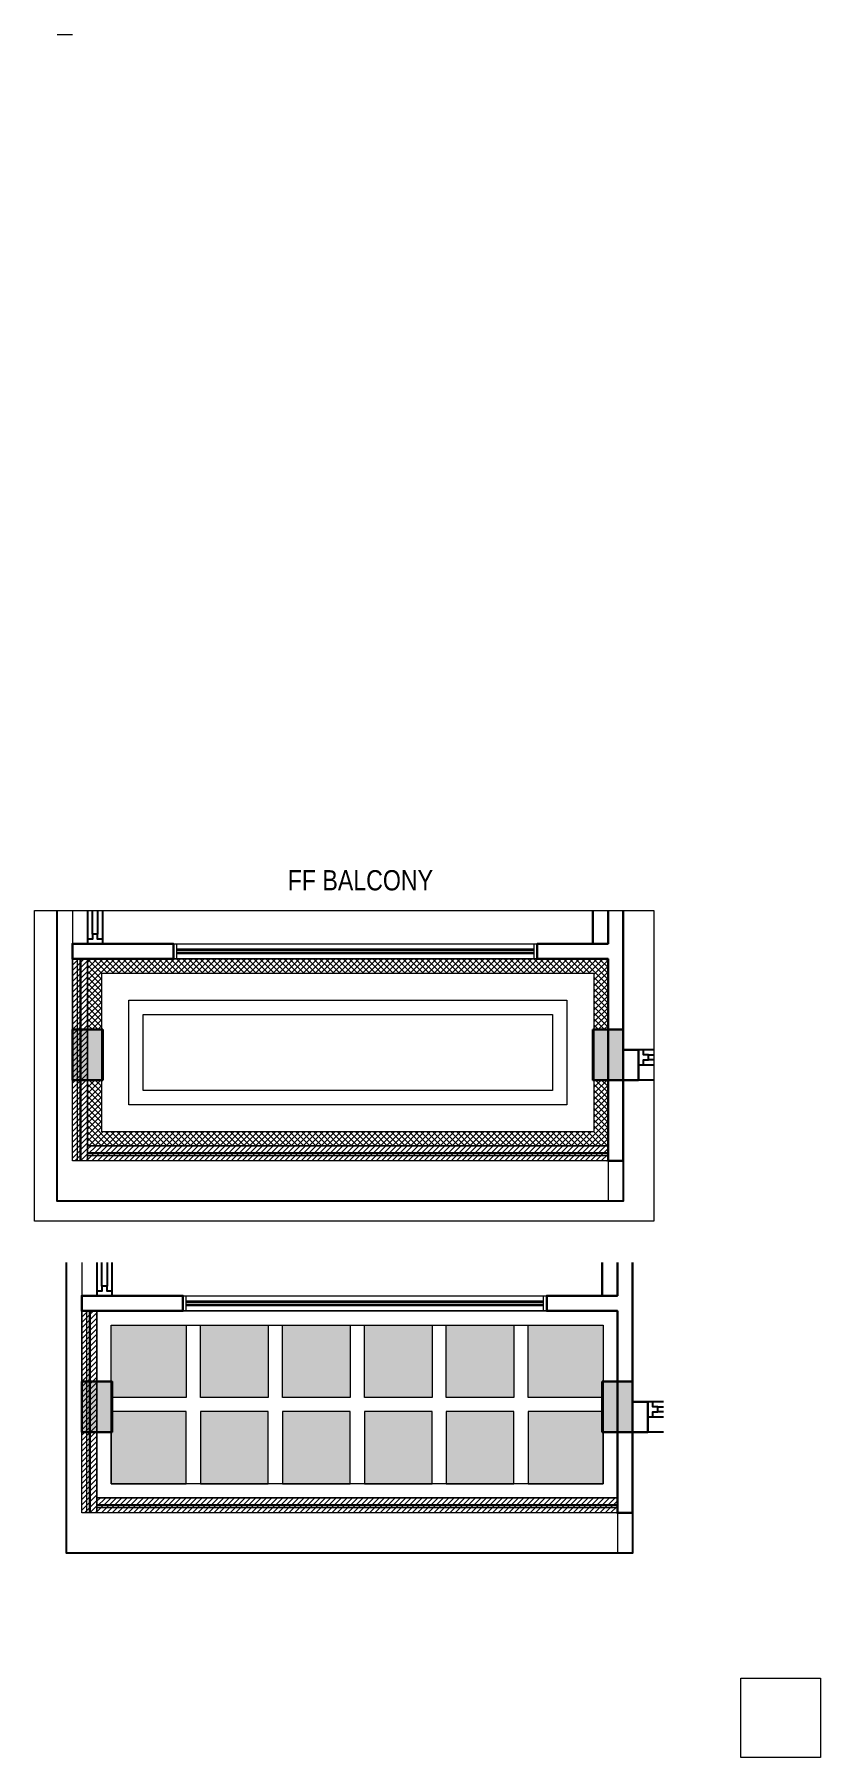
# Model space of a CAD drawing. Header units: millimetres. Extents: x 56222 to 3066687, y -650199 to -121287.
# Drawn here: x 150306 to 150539, y -181716 to -181204 of the extents above; entities that cross this region are included whole.
import ezdxf

# ---------------------------------------------------------------- set-up
doc = ezdxf.new("R2010")
doc.units = ezdxf.units.MM
doc.header["$MEASUREMENT"] = 0
doc.linetypes.add('ACAD_ISO02W100', pattern=[15, 12, -3])
for name, color, linetype, lineweight in [('COLUMN', 1, 'Continuous', 30), ('FIRST FLOOR', 7, 'Continuous', 9), ('FIRST FLOOR ( DW_RAIL )', 7, 'Continuous', 9), ('FIRST FLOOR ( TEXT )', 7, 'Continuous', 9), ('FIRST FLOOR_( D - W & RAILING )', 251, 'Continuous', 9), ('FIRST FLOOR_( PLine )_', 251, 'Continuous', 30), ('FURNITURE', 32, 'Continuous', 9), ('XX~SLAB ( BEAM )~ ( DIM )', 7, 'Continuous', 9)]:
    doc.layers.add(name, color=color, linetype=linetype, lineweight=lineweight)
doc.layers.add('GROUND FLOOR  ( Text )', color=251, linetype='Continuous')
doc.layers.add('hatch', color=250, linetype='Continuous', lineweight=9, transparency=0.5)
doc.layers.add('XX~SLAB ( PLINE )', color=251, linetype='Continuous', plot=False)
doc.styles.add('KATHA', font='swissc.ttf')

msp = doc.modelspace()

# ---------------------------------------------------------------- hatches: boundary and pattern name
at = {"layer": 'FIRST FLOOR'}
h = msp.add_hatch(dxfattribs=at)
h.set_pattern_fill('ANSI31', color=251, scale=9, style=0)
h.set_pattern_definition([(45, (150317.0902, -181499.3637), (-0.795495, 0.795495), [])])
h.paths.add_polyline_path([(150321.5902, -181538.3637), (150317.0902, -181538.3637), (150317.0902, -181478.3637), (150321.5902, -181478.3637)])
h = msp.add_hatch(dxfattribs=at)
h.set_pattern_fill('ANSI31', color=251, scale=9, style=0)
h.set_pattern_definition([(45, (150326.0902, -181538.3637), (-0.795495, 0.795495), [])])
h.paths.add_polyline_path([(150321.5902, -181533.8637), (150476.0902, -181533.8637), (150476.0902, -181538.3637), (150321.5902, -181538.3637)])
h = msp.add_hatch(dxfattribs=at)
h.set_pattern_fill('ANSI31', color=251, scale=9, style=0)
h.set_pattern_definition([(45, (150319.8823, -181603.8964), (-0.795495, 0.795495), [])])
h.paths.add_polyline_path([(150324.3823, -181642.8964), (150319.8823, -181642.8964), (150319.8823, -181582.8964), (150324.3823, -181582.8964)])
h = msp.add_hatch(dxfattribs=at)
h.set_pattern_fill('ANSI31', color=251, scale=9, style=0)
h.set_pattern_definition([(45, (150328.8823, -181642.8964), (-0.795495, 0.795495), [])])
h.paths.add_polyline_path([(150324.3823, -181638.3964), (150478.8823, -181638.3964), (150478.8823, -181642.8964), (150324.3823, -181642.8964)])
at = {"layer": 'hatch', "lineweight": 0, "ltscale": 10, "true_color": 0x000000, "transparency": 33554687}
h = msp.add_hatch(dxfattribs=at)
h.set_pattern_fill('ANSI37', color=18, scale=10)
h.paths.add_polyline_path([(150476.0902, -181514.3637), (150471.8402, -181514.3637), (150471.8402, -181529.7303), (150467.5134, -181529.7303), (150443.9012, -181529.7303), (150420.289, -181529.7303), (150396.6768, -181529.7303), (150373.0646, -181529.7303), (150349.4524, -181529.7303), (150325.8402, -181529.7303), (150325.8402, -181514.3637), (150321.5902, -181514.3637), (150321.5902, -181533.8637), (150476.0902, -181533.8637)])
h.paths.add_polyline_path([(150476.0902, -181478.3637), (150321.5902, -181478.3637), (150321.5902, -181499.3637), (150325.8402, -181499.3637), (150325.8402, -181482.6137), (150349.4524, -181482.6137), (150373.0646, -181482.6137), (150396.6768, -181482.6137), (150420.289, -181482.6137), (150443.9012, -181482.6137), (150471.8402, -181482.6137), (150471.8402, -181499.3637), (150476.0902, -181499.3637)])
at = {"layer": 'hatch', "lineweight": 0, "ltscale": 10, "true_color": 0xed1f24, "transparency": 33554687}
h = msp.add_hatch(color=240, dxfattribs=at)
h.dxf.hatch_style = 1
h.paths.add_polyline_path([(150326.0902, -181499.3637), (150317.0902, -181499.3637), (150317.0902, -181514.3637), (150326.0902, -181514.3637)])
h = msp.add_hatch(color=240, dxfattribs=at)
h.dxf.hatch_style = 1
h.paths.add_polyline_path([(150480.5902, -181499.3637), (150471.5902, -181499.3637), (150471.5902, -181514.3637), (150480.5902, -181514.3637)])
at = {"layer": 'hatch', "lineweight": 0, "ltscale": 10, "true_color": 0x000000, "transparency": 33554687}
h = msp.add_hatch(color=18, dxfattribs=at)
h.dxf.hatch_style = 1
h.paths.add_polyline_path([(150350.8406, -181588.9202), (150350.8406, -181587.1464), (150347.2442, -181587.1464), (150342.6718, -181587.1464), (150338.0994, -181587.1464), (150333.5271, -181587.1464), (150328.9547, -181587.1464), (150328.6323, -181587.1464), (150328.6323, -181593.0535), (150328.6323, -181603.8964), (150328.8823, -181603.8964), (150328.8823, -181608.5798), (150332.551, -181608.5798), (150337.1234, -181608.5798), (150341.6958, -181608.5798), (150346.2682, -181608.5798), (150350.8406, -181608.5798), (150350.8406, -181604.0345)])
h.paths.add_polyline_path([(150350.8406, -181619.1488), (150350.8406, -181612.8298), (150346.2682, -181612.8298), (150341.6958, -181612.8298), (150337.1234, -181612.8298), (150332.551, -181612.8298), (150328.8823, -181612.8298), (150328.8823, -181618.8964), (150328.6323, -181618.8964), (150328.6323, -181623.2821), (150328.6323, -181634.2631), (150328.9547, -181634.2631), (150333.5271, -181634.2631), (150338.0994, -181634.2631), (150342.6718, -181634.2631), (150347.2442, -181634.2631), (150350.8406, -181634.2631)])
h.paths.add_polyline_path([(150375.1739, -181619.1488), (150375.1739, -181612.8298), (150373.7026, -181612.8298), (150369.1302, -181612.8298), (150364.5578, -181612.8298), (150359.9854, -181612.8298), (150355.413, -181612.8298), (150355.0906, -181612.8298), (150355.0906, -181619.1488), (150355.0906, -181634.2631), (150356.389, -181634.2631), (150360.9614, -181634.2631), (150365.5338, -181634.2631), (150370.1062, -181634.2631), (150374.6786, -181634.2631), (150375.1739, -181634.2631)])
h.paths.add_polyline_path([(150375.1739, -181588.9202), (150375.1739, -181587.1464), (150374.6786, -181587.1464), (150370.1062, -181587.1464), (150365.5338, -181587.1464), (150360.9614, -181587.1464), (150356.389, -181587.1464), (150355.0906, -181587.1464), (150355.0906, -181588.9202), (150355.0906, -181604.0345), (150355.0906, -181608.5798), (150355.413, -181608.5798), (150359.9854, -181608.5798), (150364.5578, -181608.5798), (150369.1302, -181608.5798), (150373.7026, -181608.5798), (150375.1739, -181608.5798), (150375.1739, -181604.0345)])
h.paths.add_polyline_path([(150399.5073, -181588.9202), (150399.5073, -181587.1464), (150397.5406, -181587.1464), (150392.9682, -181587.1464), (150388.3958, -181587.1464), (150383.8234, -181587.1464), (150379.4239, -181587.1464), (150379.4239, -181588.9202), (150379.4239, -181604.0345), (150379.4239, -181608.5798), (150382.8474, -181608.5798), (150387.4198, -181608.5798), (150391.9922, -181608.5798), (150396.5646, -181608.5798), (150399.5073, -181608.5798), (150399.5073, -181604.0345)])
h.paths.add_polyline_path([(150399.5073, -181619.1488), (150399.5073, -181612.8298), (150396.5646, -181612.8298), (150391.9922, -181612.8298), (150387.4198, -181612.8298), (150382.8474, -181612.8298), (150379.4239, -181612.8298), (150379.4239, -181619.1488), (150379.4239, -181634.2631), (150383.8234, -181634.2631), (150388.3958, -181634.2631), (150392.9682, -181634.2631), (150397.5406, -181634.2631), (150399.5073, -181634.2631)])
h.paths.add_polyline_path([(150423.8406, -181619.1488), (150423.8406, -181612.8298), (150419.4265, -181612.8298), (150414.8541, -181612.8298), (150410.2817, -181612.8298), (150405.7093, -181612.8298), (150403.7573, -181612.8298), (150403.7573, -181619.1488), (150403.7573, -181634.2631), (150406.6854, -181634.2631), (150411.2578, -181634.2631), (150415.8302, -181634.2631), (150420.4026, -181634.2631), (150423.8406, -181634.2631)])
h.paths.add_polyline_path([(150423.8406, -181588.9202), (150423.8406, -181587.1464), (150420.4026, -181587.1464), (150415.8302, -181587.1464), (150411.2578, -181587.1464), (150406.6854, -181587.1464), (150403.7573, -181587.1464), (150403.7573, -181588.9202), (150403.7573, -181604.0345), (150403.7573, -181608.5798), (150405.7093, -181608.5798), (150410.2817, -181608.5798), (150414.8541, -181608.5798), (150419.4265, -181608.5798), (150423.8406, -181608.5798), (150423.8406, -181604.0345)])
h.paths.add_polyline_path([(150448.1739, -181588.9202), (150448.1739, -181587.1464), (150447.837, -181587.1464), (150443.2646, -181587.1464), (150438.6922, -181587.1464), (150434.1198, -181587.1464), (150429.5474, -181587.1464), (150428.0906, -181587.1464), (150428.0906, -181588.9202), (150428.0906, -181604.0345), (150428.0906, -181608.5798), (150428.5713, -181608.5798), (150433.1437, -181608.5798), (150437.7161, -181608.5798), (150442.2885, -181608.5798), (150446.8609, -181608.5798), (150448.1739, -181608.5798), (150448.1739, -181604.0345)])
h.paths.add_polyline_path([(150448.1739, -181619.1488), (150448.1739, -181612.8298), (150446.8609, -181612.8298), (150442.2885, -181612.8298), (150437.7161, -181612.8298), (150433.1437, -181612.8298), (150428.5713, -181612.8298), (150428.0906, -181612.8298), (150428.0906, -181619.1488), (150428.0906, -181634.2631), (150429.5474, -181634.2631), (150434.1198, -181634.2631), (150438.6922, -181634.2631), (150443.2646, -181634.2631), (150447.837, -181634.2631), (150448.1739, -181634.2631)])
h.paths.add_polyline_path([(150474.6323, -181618.8964), (150474.3823, -181618.8964), (150474.3823, -181612.8298), (150474.2953, -181612.8298), (150469.7229, -181612.8298), (150465.1505, -181612.8298), (150460.5781, -181612.8298), (150456.0057, -181612.8298), (150452.4239, -181612.8298), (150452.4239, -181619.1488), (150452.4239, -181634.2631), (150456.9818, -181634.2631), (150461.5541, -181634.2631), (150466.1265, -181634.2631), (150470.6989, -181634.2631), (150474.6323, -181634.2631), (150474.6323, -181623.2821)])
h.paths.add_polyline_path([(150474.6323, -181593.0535), (150474.6323, -181587.1464), (150470.6989, -181587.1464), (150466.1265, -181587.1464), (150461.5541, -181587.1464), (150456.9818, -181587.1464), (150452.4239, -181587.1464), (150452.4239, -181588.9202), (150452.4239, -181604.0345), (150452.4239, -181608.5798), (150456.0057, -181608.5798), (150460.5781, -181608.5798), (150465.1505, -181608.5798), (150469.7229, -181608.5798), (150474.3823, -181608.5798), (150474.3823, -181603.8964), (150474.6323, -181603.8964)])
at = {"layer": 'hatch', "lineweight": 0, "ltscale": 10, "true_color": 0xed1f24, "transparency": 33554687}
h = msp.add_hatch(color=240, dxfattribs=at)
h.dxf.hatch_style = 1
h.paths.add_polyline_path([(150328.8823, -181603.8964), (150319.8823, -181603.8964), (150319.8823, -181618.8964), (150328.8823, -181618.8964)])
h = msp.add_hatch(color=240, dxfattribs=at)
h.dxf.hatch_style = 1
h.paths.add_polyline_path([(150483.3823, -181603.8964), (150474.3823, -181603.8964), (150474.3823, -181618.8964), (150483.3823, -181618.8964)])

# ---------------------------------------------------------------- linework, layer by layer
at = {"layer": 'COLUMN'}
for points in [[(150317.0902, -181499.3637), (150326.0902, -181499.3637), (150326.0902, -181514.3637), (150317.0902, -181514.3637)], [(150471.5902, -181499.3637), (150480.5902, -181499.3637), (150480.5902, -181514.3637), (150471.5902, -181514.3637)], [(150319.8823, -181603.8964), (150328.8823, -181603.8964), (150328.8823, -181618.8964), (150319.8823, -181618.8964)], [(150474.3823, -181603.8964), (150483.3823, -181603.8964), (150483.3823, -181618.8964), (150474.3823, -181618.8964)]]:
    msp.add_lwpolyline(points, close=True, dxfattribs=at)
at = {"layer": 'FIRST FLOOR'}
for p, q in [((150317.0902, -181464.0097), (150317.0902, -181514.3637)), ((150326.0902, -181473.8637), (150326.0902, -181464.0097)), ((150476.0902, -181473.8637), (150476.0902, -181464.0097)), ((150480.5902, -181538.3637), (150480.5902, -181464.0097)), ((150347.0902, -181473.8637), (150326.0902, -181473.8637)), ((150347.0902, -181473.8637), (150347.0902, -181478.3637)), ((150476.0902, -181473.8637), (150455.0902, -181473.8637)), ((150455.0902, -181473.8637), (150455.0902, -181478.3637)), ((150476.0902, -181478.3637), (150317.0902, -181478.3637)), ((150476.0902, -181538.3637), (150476.0902, -181478.3637)), ((150489.7187, -181505.3637), (150480.5902, -181505.3637)), ((150489.7187, -181514.3637), (150471.5902, -181514.3637)), ((150319.8823, -181568.5424), (150319.8823, -181618.8964)), ((150328.8823, -181578.3964), (150328.8823, -181568.5424)), ((150478.8823, -181578.3964), (150478.8823, -181568.5424)), ((150483.3823, -181642.8964), (150483.3823, -181568.5424)), ((150349.8823, -181578.3964), (150328.8823, -181578.3964)), ((150349.8823, -181578.3964), (150349.8823, -181582.8964)), ((150478.8823, -181578.3964), (150457.8823, -181578.3964)), ((150457.8823, -181578.3964), (150457.8823, -181582.8964)), ((150478.8823, -181582.8964), (150319.8823, -181582.8964)), ((150478.8823, -181642.8964), (150478.8823, -181582.8964)), ((150492.5107, -181609.8964), (150483.3823, -181609.8964)), ((150492.5107, -181618.8964), (150474.3823, -181618.8964))]:
    msp.add_line(p, q, dxfattribs=at)
at = {"layer": 'FIRST FLOOR', "ltscale": 0.7}
for points in [[(150312.5902, -181203.8637), (150317.0902, -181203.8637)], [(150476.0902, -181514.3637), (150476.0902, -181550.3637), (150312.5902, -181550.3637), (150312.5902, -181464.0097)], [(150478.8823, -181618.8964), (150478.8823, -181654.8964), (150315.3823, -181654.8964), (150315.3823, -181568.5424)]]:
    msp.add_lwpolyline(points, dxfattribs=at)
at = {"layer": 'FIRST FLOOR'}
for points in [[(150321.5902, -181538.3637), (150317.0902, -181538.3637), (150317.0902, -181478.3637), (150321.5902, -181478.3637)], [(150321.5902, -181533.8637), (150476.0902, -181533.8637), (150476.0902, -181538.3637), (150321.5902, -181538.3637)], [(150324.3823, -181642.8964), (150319.8823, -181642.8964), (150319.8823, -181582.8964), (150324.3823, -181582.8964)], [(150324.3823, -181638.3964), (150478.8823, -181638.3964), (150478.8823, -181642.8964), (150324.3823, -181642.8964)]]:
    msp.add_lwpolyline(points, close=True, dxfattribs=at)
at = {"layer": 'FIRST FLOOR', "color": 1, "linetype": 'ACAD_ISO02W100', "ltscale": 0.7}
for points in [[(150476.0902, -181538.3637), (150317.0902, -181538.3637), (150317.0902, -181478.3637)], [(150478.8823, -181642.8964), (150319.8823, -181642.8964), (150319.8823, -181582.8964)]]:
    msp.add_lwpolyline(points, dxfattribs=at)
at = {"layer": 'FIRST FLOOR ( DW_RAIL )'}
for points in [[(150348.0902, -181478.3637), (150348.0902, -181473.8637)], [(150454.0902, -181473.8637), (150454.0902, -181478.3637)], [(150350.8823, -181582.8964), (150350.8823, -181578.3964)], [(150456.8823, -181578.3964), (150456.8823, -181582.8964)]]:
    msp.add_lwpolyline(points, dxfattribs=at)
for points in [[(150348.0902, -181475.3637), (150454.0902, -181475.3637), (150454.0902, -181475.8637), (150348.0902, -181475.8637)], [(150348.0902, -181476.3637), (150454.0902, -181476.3637), (150454.0902, -181476.8637), (150348.0902, -181476.8637)], [(150350.8823, -181579.8964), (150456.8823, -181579.8964), (150456.8823, -181580.3964), (150350.8823, -181580.3964)], [(150350.8823, -181580.8964), (150456.8823, -181580.8964), (150456.8823, -181581.3964), (150350.8823, -181581.3964)]]:
    msp.add_lwpolyline(points, close=True, dxfattribs=at)
at = {"layer": 'FIRST FLOOR_( D - W & RAILING )', "color": 32}
for points in [[(150318.5902, -181478.3637), (150319.5902, -181478.3637), (150319.5902, -181538.3637), (150318.5902, -181538.3637), (150318.5902, -181478.3637), (150319.2902, -181478.3637), (150319.2902, -181538.3637), (150318.5902, -181538.3637)], [(150321.5902, -181536.8637), (150321.5902, -181535.8637), (150476.0902, -181535.8637), (150476.0902, -181536.8637), (150321.5902, -181536.8637), (150321.5902, -181536.1637), (150476.0902, -181536.1637), (150476.0902, -181536.8637)], [(150321.3823, -181582.8964), (150322.3823, -181582.8964), (150322.3823, -181642.8964), (150321.3823, -181642.8964), (150321.3823, -181582.8964), (150322.0823, -181582.8964), (150322.0823, -181642.8964), (150321.3823, -181642.8964)], [(150324.3823, -181641.3964), (150324.3823, -181640.3964), (150478.8823, -181640.3964), (150478.8823, -181641.3964), (150324.3823, -181641.3964), (150324.3823, -181640.6964), (150478.8823, -181640.6964), (150478.8823, -181641.3964)]]:
    msp.add_lwpolyline(points, close=True, dxfattribs=at)
at = {"layer": 'FIRST FLOOR_( PLine )_'}
for points in [[(150476.0902, -181464.0097), (150476.0902, -181473.8637), (150455.0902, -181473.8637), (150455.0902, -181478.3637), (150476.0902, -181478.3637), (150476.0902, -181538.3637), (150480.5902, -181538.3637), (150480.5902, -181464.0097)], [(150478.8823, -181568.5424), (150478.8823, -181578.3964), (150457.8823, -181578.3964), (150457.8823, -181582.8964), (150478.8823, -181582.8964), (150478.8823, -181642.8964), (150483.3823, -181642.8964), (150483.3823, -181568.5424)]]:
    msp.add_lwpolyline(points, dxfattribs=at)
for points in [[(150326.0902, -181473.8637), (150347.0902, -181473.8637), (150347.0902, -181478.3637), (150317.0902, -181478.3637), (150317.0902, -181473.8637), (150317.0902, -181473.8637), (150317.0902, -181473.8637), (150326.0902, -181473.8637)], [(150480.5902, -181505.3637), (150485.0902, -181505.3637), (150485.0902, -181514.3637), (150480.5902, -181514.3637)], [(150328.8823, -181578.3964), (150349.8823, -181578.3964), (150349.8823, -181582.8964), (150319.8823, -181582.8964), (150319.8823, -181578.3964), (150319.8823, -181578.3964), (150319.8823, -181578.3964), (150328.8823, -181578.3964)], [(150483.3823, -181609.8964), (150487.8823, -181609.8964), (150487.8823, -181618.8964), (150483.3823, -181618.8964)]]:
    msp.add_lwpolyline(points, close=True, dxfattribs=at)
at = {"layer": 'FURNITURE', "lineweight": 30}
for points in [[(150476.0902, -181464.0097), (150476.0902, -181473.8637), (150471.5902, -181473.8637), (150471.5902, -181464.0097)], [(150478.8823, -181568.5424), (150478.8823, -181578.3964), (150474.3823, -181578.3964), (150474.3823, -181568.5424)]]:
    msp.add_lwpolyline(points, dxfattribs=at)
at = {"layer": 'GROUND FLOOR  ( Text )', "lineweight": 0, "ltscale": 10}
for p, q in [((150476.0902, -181478.3637), (150476.0902, -181533.8637)), ((150478.8823, -181582.8964), (150478.8823, -181638.3964)), ((150328.6323, -181587.1464), (150474.6323, -181587.1464))]:
    msp.add_line(p, q, dxfattribs=at)
for points in [[(150305.8399, -181464.0097), (150489.7187, -181464.0097), (150489.7187, -181556.3114), (150305.8399, -181556.3114)], [(150321.5902, -181478.3637), (150476.0902, -181478.3637), (150476.0902, -181533.8637), (150321.5902, -181533.8637)], [(150325.8402, -181482.6137), (150471.8402, -181482.6137), (150471.8402, -181529.7303), (150325.8402, -181529.7303)], [(150333.8402, -181490.6137), (150463.8402, -181490.6137), (150463.8402, -181521.7303), (150333.8402, -181521.7303)], [(150338.0902, -181494.8637), (150459.5902, -181494.8637), (150459.5902, -181517.4803), (150338.0902, -181517.4803)], [(150324.3823, -181582.8964), (150478.8823, -181582.8964), (150478.8823, -181638.3964), (150324.3823, -181638.3964)], [(150328.6323, -181587.1464), (150474.6323, -181587.1464), (150474.6323, -181634.2631), (150328.6323, -181634.2631)], [(150350.8406, -181608.5798), (150328.6323, -181608.5798), (150328.6323, -181587.1464), (150350.8406, -181587.1464)], [(150375.1739, -181608.5798), (150355.0906, -181608.5798), (150355.0906, -181587.1464), (150375.1739, -181587.1464)], [(150399.5073, -181608.5798), (150379.4239, -181608.5798), (150379.4239, -181587.1464), (150399.5073, -181587.1464)], [(150423.8406, -181608.5798), (150403.7573, -181608.5798), (150403.7573, -181587.1464), (150423.8406, -181587.1464)], [(150448.1739, -181608.5798), (150428.0906, -181608.5798), (150428.0906, -181587.1464), (150448.1739, -181587.1464)], [(150474.6323, -181608.5798), (150452.4239, -181608.5798), (150452.4239, -181587.1464), (150474.6323, -181587.1464)], [(150350.8406, -181612.8298), (150328.6323, -181612.8298), (150328.6323, -181634.2631), (150350.8406, -181634.2631)], [(150375.1739, -181612.8298), (150355.0906, -181612.8298), (150355.0906, -181634.2631), (150375.1739, -181634.2631)], [(150399.5073, -181612.8298), (150379.4239, -181612.8298), (150379.4239, -181634.2631), (150399.5073, -181634.2631)], [(150423.8406, -181612.8298), (150403.7573, -181612.8298), (150403.7573, -181634.2631), (150423.8406, -181634.2631)], [(150448.1739, -181612.8298), (150428.0906, -181612.8298), (150428.0906, -181634.2631), (150448.1739, -181634.2631)], [(150474.6323, -181612.8298), (150452.4239, -181612.8298), (150452.4239, -181634.2631), (150474.6323, -181634.2631)], [(150539.1684, -181715.5436), (150515.5562, -181715.5436), (150515.5562, -181691.927), (150539.1684, -181691.927)]]:
    msp.add_lwpolyline(points, close=True, dxfattribs=at)
at = {"layer": 'XX~SLAB ( BEAM )~ ( DIM )'}
for points in [[(150347.0902, -181473.8637), (150455.0902, -181473.8637), (150455.0902, -181478.3637), (150347.0902, -181478.3637)], [(150349.8823, -181578.3964), (150457.8823, -181578.3964), (150457.8823, -181582.8964), (150349.8823, -181582.8964)]]:
    msp.add_lwpolyline(points, close=True, dxfattribs=at)
at = {"layer": 'XX~SLAB ( PLINE )'}
for points in [[(150489.7187, -181514.3637), (150480.5902, -181514.3637), (150480.5902, -181550.3637), (150312.5902, -181550.3637), (150312.5902, -181464.0097)], [(150324.5902, -181464.0097), (150324.5902, -181471.0164), (150323.0902, -181471.0164), (150323.0902, -181472.5164), (150321.5902, -181472.5164), (150321.5902, -181473.8637), (150326.0902, -181473.8637), (150326.0902, -181472.5164), (150324.5902, -181472.5164), (150324.5902, -181471.0164), (150323.0902, -181471.0164), (150323.0902, -181464.0097)], [(150321.5902, -181464.0097), (150321.5902, -181473.8637), (150326.0902, -181473.8637), (150326.0902, -181464.0097)], [(150489.7187, -181505.3637), (150480.5902, -181505.3637), (150480.5902, -181464.0097)], [(150489.7187, -181508.3637), (150488.0902, -181508.3637), (150488.0902, -181506.8637), (150486.5902, -181506.8637), (150486.5902, -181505.3637), (150485.0902, -181505.3637), (150485.0902, -181509.8637), (150486.5902, -181509.8637), (150486.5902, -181508.3637), (150488.0902, -181508.3637), (150488.0902, -181506.8637), (150489.7187, -181506.8637)], [(150489.7187, -181505.3637), (150485.0902, -181505.3637), (150485.0902, -181509.8637), (150489.7187, -181509.8637)], [(150492.5107, -181618.8964), (150483.3823, -181618.8964), (150483.3823, -181654.8964), (150315.3823, -181654.8964), (150315.3823, -181568.5424)], [(150327.3823, -181568.5424), (150327.3823, -181575.5492), (150325.8823, -181575.5492), (150325.8823, -181577.0492), (150324.3823, -181577.0492), (150324.3823, -181578.3964), (150328.8823, -181578.3964), (150328.8823, -181577.0492), (150327.3823, -181577.0492), (150327.3823, -181575.5492), (150325.8823, -181575.5492), (150325.8823, -181568.5424)], [(150324.3823, -181568.5424), (150324.3823, -181578.3964), (150328.8823, -181578.3964), (150328.8823, -181568.5424)], [(150492.5107, -181609.8964), (150483.3823, -181609.8964), (150483.3823, -181568.5424)], [(150492.5107, -181612.8964), (150490.8823, -181612.8964), (150490.8823, -181611.3964), (150489.3823, -181611.3964), (150489.3823, -181609.8964), (150487.8823, -181609.8964), (150487.8823, -181614.3964), (150489.3823, -181614.3964), (150489.3823, -181612.8964), (150490.8823, -181612.8964), (150490.8823, -181611.3964), (150492.5107, -181611.3964)], [(150492.5107, -181609.8964), (150487.8823, -181609.8964), (150487.8823, -181614.3964), (150492.5107, -181614.3964)]]:
    msp.add_lwpolyline(points, dxfattribs=at)

# ---------------------------------------------------------------- texts
at = {"layer": 'FIRST FLOOR ( TEXT )', "insert": (150402.5787, -181455.0704), "char_height": 6, "attachment_point": 5, "style": 'KATHA'}
msp.add_mtext('FF BALCONY', dxfattribs=at)

doc.saveas('drawing.dxf')
